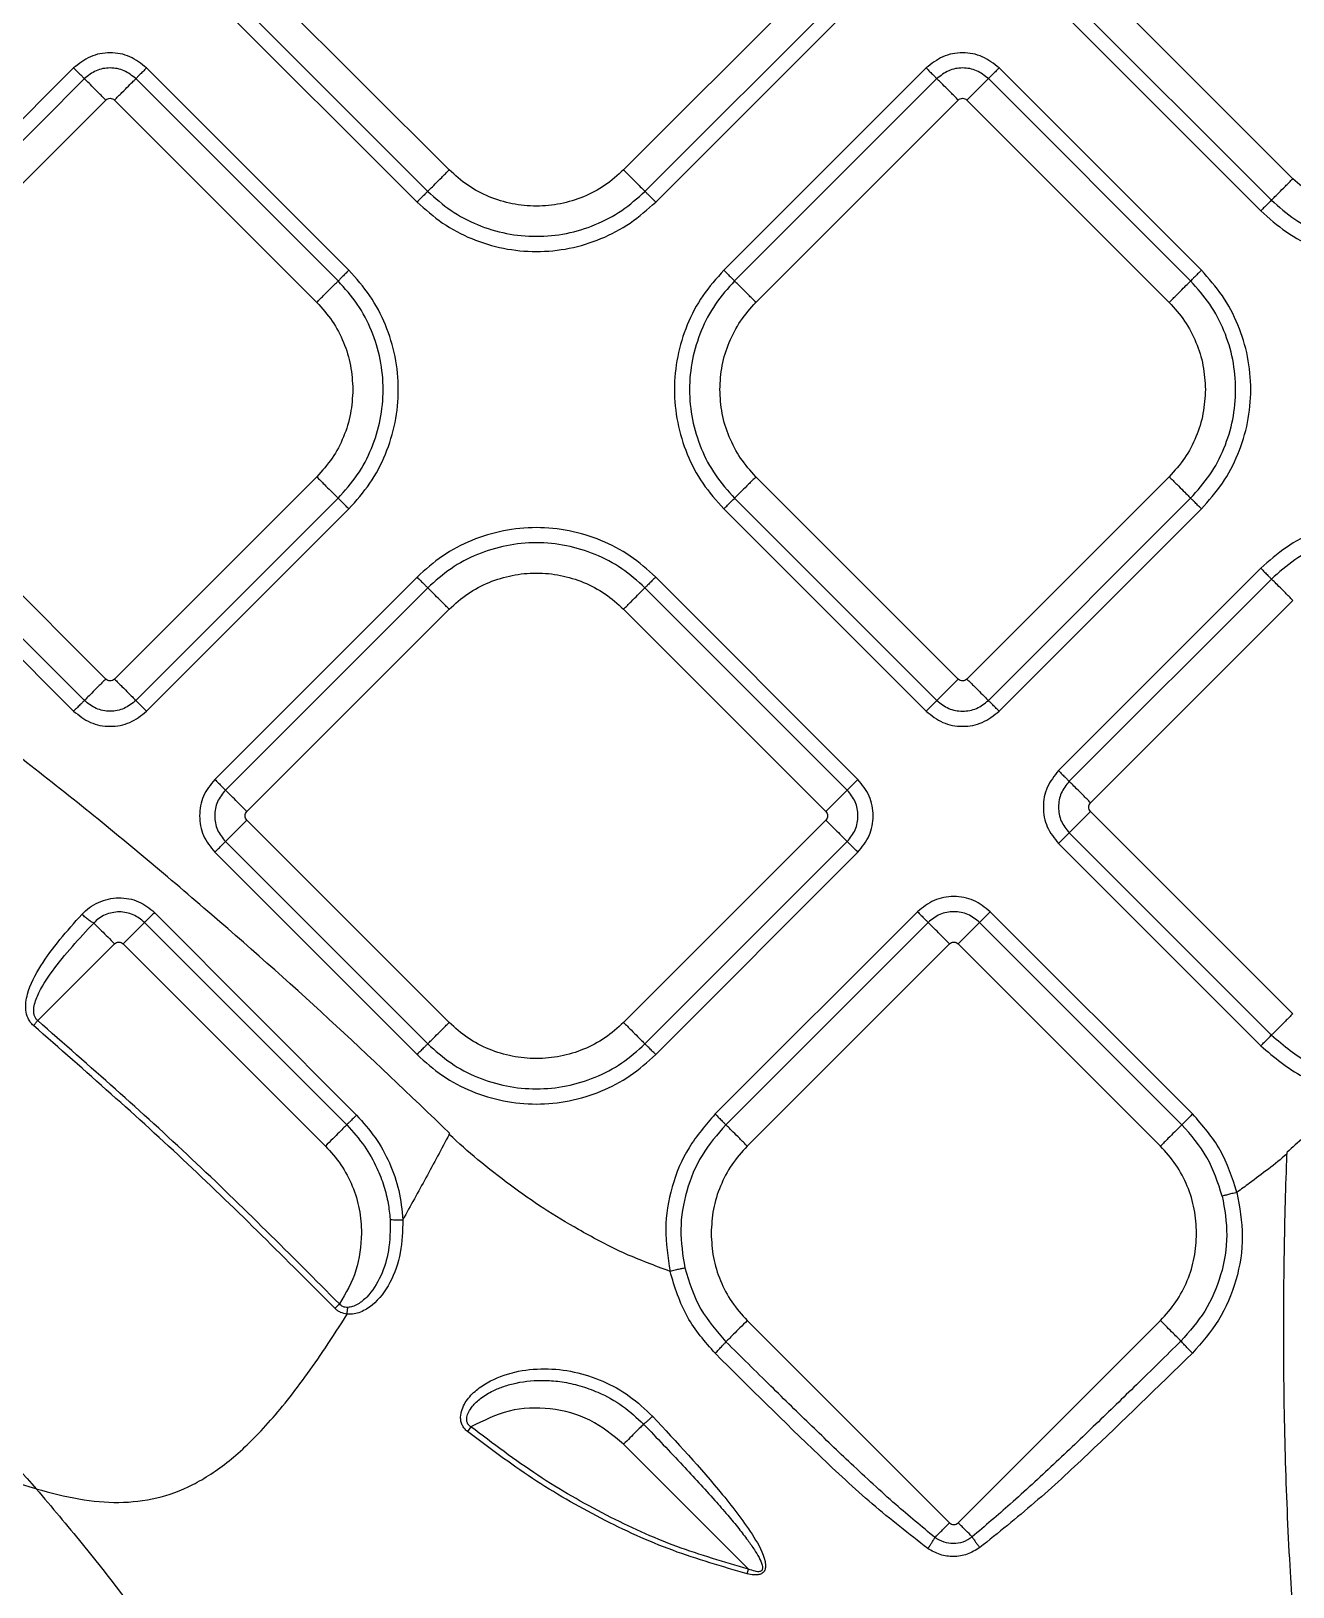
# Model space of a CAD drawing. Extents: x 400 to 501, y 484 to 634.
# Drawn here: x 459.8 to 463.91, y 539.33 to 544.39 of the extents above; entities that cross this region are included whole.
import ezdxf

# ---------------------------------------------------------------- set-up
doc = ezdxf.new("R2010")
doc.units = 0
doc.header["$MEASUREMENT"] = 0
doc.layers.add('DIM', color=3, linetype='Continuous')
doc.layers.add('GEOMETRY', color=3, linetype='Continuous', lineweight=25)

# ---------------------------------------------------------------- blocks, each defined once
blk = doc.blocks.new('2026 GRANDEE')
at = {"layer": 'GEOMETRY', "ltscale": 16}
for p, q in [((10.733, -52.898), (10.0742, -52.2391)), ((11.96, -52.2391), (11.3012, -52.898)), ((13.481, -52.9265), (12.8222, -52.2676)), ((10.0045, -52.3089), (10.6633, -52.9677)), ((11.3709, -52.9677), (12.0297, -52.3089)), ((12.7525, -52.3374), (13.4113, -52.9962)), ((9.9696, -52.3437), (10.6285, -53.0026)), ((11.4058, -53.0026), (12.0646, -52.3437)), ((12.7176, -52.3722), (13.3764, -53.0311)), ((9.5101, -52.5658), (8.8513, -53.2246)), ((10.4064, -53.2246), (9.7476, -52.5658)), ((12.2866, -52.5658), (11.6278, -53.2246)), ((13.1829, -53.2246), (12.5241, -52.5658)), ((9.545, -52.6006), (8.8861, -53.2595)), ((10.3715, -53.2595), (9.7127, -52.6006)), ((12.3215, -52.6006), (11.6627, -53.2594)), ((13.148, -53.2594), (12.4892, -52.6006)), ((8.9559, -53.3292), (9.6147, -52.6704)), ((9.643, -52.6704), (10.3018, -53.3292)), ((11.7324, -53.3292), (12.3912, -52.6703)), ((12.4195, -52.6703), (13.0783, -53.3292)), ((9.6147, -54.5562), (8.9559, -53.8973)), ((10.3018, -53.8973), (9.643, -54.5562)), ((12.3912, -54.5561), (11.7324, -53.8973)), ((13.0783, -53.8973), (12.4195, -54.5561)), ((8.8513, -54.0019), (9.5101, -54.6607)), ((8.8861, -53.9671), (9.545, -54.6259)), ((9.7127, -54.6259), (10.3715, -53.9671)), ((9.7476, -54.6608), (10.4064, -54.0019)), ((11.6278, -54.0019), (12.2866, -54.6607)), ((11.6627, -53.967), (12.3215, -54.6259)), ((12.4892, -54.6259), (13.148, -53.967)), ((12.5241, -54.6607), (13.1829, -54.0019)), ((13.3765, -54.1954), (12.7176, -54.8543)), ((10.6284, -54.2239), (9.9696, -54.8828)), ((10.6633, -54.2588), (10.0045, -54.9176)), ((12.0297, -54.9176), (11.3709, -54.2588)), ((12.0646, -54.8828), (11.4057, -54.2239)), ((13.4113, -54.2303), (12.7525, -54.8891)), ((12.8222, -54.9589), (13.481, -54.3)), ((10.0742, -54.9874), (10.733, -54.3285)), ((11.3011, -54.3285), (11.96, -54.9874)), ((10.733, -55.6745), (10.0742, -55.0156)), ((11.96, -55.0156), (11.3011, -55.6745)), ((13.481, -55.646), (12.8222, -54.9871)), ((12.7525, -55.0569), (13.4113, -55.7157)), ((9.9696, -55.1202), (10.6284, -55.7791)), ((10.0045, -55.0854), (10.6633, -55.7442)), ((11.3709, -55.7442), (12.0297, -55.0854)), ((11.4057, -55.7791), (12.0646, -55.1202)), ((12.7176, -55.0917), (13.3765, -55.7506)), ((9.7738, -55.3163), (10.4312, -55.9765)), ((12.2581, -55.3138), (11.5993, -55.9726)), ((13.1544, -55.9726), (12.4956, -55.3138)), ((9.7409, -55.3489), (10.3995, -56.008)), ((12.293, -55.3486), (11.6341, -56.0075)), ((13.1195, -56.0075), (12.4607, -55.3486)), ((9.393, -55.6685), (9.6432, -55.4183)), ((9.6715, -55.4183), (10.3303, -56.0772)), ((11.7039, -56.0772), (12.3627, -55.4184)), ((12.391, -55.4184), (13.0498, -56.0772)), ((11.7039, -56.6453), (12.3627, -57.3042)), ((12.391, -57.3042), (13.0498, -56.6453)), ((10.8042, -56.9914), (10.7923, -57.0063)), ((11.7078, -57.4547), (11.3012, -57.048)), ((11.7039, -57.47), (11.7078, -57.4547))]:
    blk.add_line(p, q, dxfattribs=at)
at = {"layer": 'GEOMETRY', "ltscale": 16, "flags": 128}
blk.add_lwpolyline([(11.4524, -56.4851), (11.4427, -56.4816), (11.4331, -56.478)], dxfattribs=at)
at = {"layer": 'GEOMETRY', "ltscale": 16}
for points, knots in [([(9.7476, -52.5658), (9.7302, -52.552), (9.6955, -52.5245), (9.6288, -52.5126), (9.5622, -52.5245), (9.5275, -52.552), (9.5101, -52.5658)], [0, 0, 0, 0, 0.250039, 0.499994, 0.749965, 1, 1, 1, 1]), ([(12.5241, -52.5658), (12.5067, -52.552), (12.472, -52.5245), (12.4054, -52.5126), (12.3387, -52.5245), (12.304, -52.552), (12.2866, -52.5658)], [0, 0, 0, 0, 0.250039, 0.499994, 0.749965, 1, 1, 1, 1]), ([(9.7127, -52.6006), (9.7004, -52.5909), (9.6759, -52.5715), (9.6288, -52.5631), (9.5817, -52.5715), (9.5572, -52.5909), (9.545, -52.6006)], [0, 0, 0, 0, 0.249985, 0.499995, 0.750018, 1, 1, 1, 1]), ([(12.4892, -52.6006), (12.477, -52.5909), (12.4524, -52.5715), (12.4053, -52.5631), (12.3583, -52.5715), (12.3337, -52.5909), (12.3215, -52.6006)], [0, 0, 0, 0, 0.249985, 0.499995, 0.750018, 1, 1, 1, 1]), ([(9.6147, -52.6704), (9.6168, -52.6687), (9.6209, -52.6655), (9.6288, -52.664), (9.6368, -52.6655), (9.6409, -52.6687), (9.643, -52.6704)], [0, 0, 0, 0, 0.250227, 0.500001, 0.749773, 1, 1, 1, 1]), ([(12.3912, -52.6703), (12.3933, -52.6687), (12.3974, -52.6654), (12.4053, -52.664), (12.4133, -52.6654), (12.4174, -52.6687), (12.4195, -52.6703)], [0, 0, 0, 0, 0.2502271, 0.500001, 0.7497726, 1, 1, 1, 1]), ([(8.2014, -64.0143), (8.4355, -63.9354), (8.8992, -63.7793), (9.5852, -63.522), (10.2547, -63.2508), (10.9089, -62.9632), (11.5492, -62.659), (12.2808, -62.2838), (13.098, -61.824), (13.9921, -61.2637), (14.8601, -60.6599), (15.7005, -60.0131), (16.511, -59.3247), (17.2886, -58.5967), (18.0304, -57.8318), (18.7336, -57.0331), (19.396, -56.2035), (20.015, -55.345), (20.5936, -54.4617), (20.9427, -53.8518), (21.1172, -53.5471)], [0, 0, 0, 0, 0.044075, 0.087271, 0.129759, 0.171708, 0.213283, 0.254623, 0.316435, 0.378246, 0.44021, 0.502378, 0.56473, 0.627196, 0.68968, 0.752083, 0.814322, 0.876359, 0.938213, 1, 1, 1, 1]), ([(5.436, -54.0609), (5.573, -54.1277), (5.9016, -54.2877), (6.3989, -54.5814), (6.9321, -54.9309), (7.4463, -55.3127), (7.9473, -55.7276), (8.4371, -56.1781), (8.9218, -56.6658), (9.2309, -57.0156), (9.3882, -57.1935)], [0, 0, 0, 0, 0.089416, 0.214327, 0.339779, 0.465935, 0.593743, 0.725808, 0.860534, 1, 1, 1, 1]), ([(12.5377, -64.4813), (12.8176, -64.3588), (13.3785, -64.1132), (14.1989, -63.6917), (15.004, -63.2327), (15.7906, -62.7338), (16.5573, -62.1978), (17.302, -61.626), (18.0226, -61.0204), (18.7171, -60.3827), (19.3833, -59.715), (20.0194, -59.0191), (20.6234, -58.2973), (21.1934, -57.5515), (21.7278, -56.7838), (22.2239, -55.9959), (22.6839, -55.1912), (22.9568, -54.6393), (23.0929, -54.364)], [0, 0, 0, 0, 0.061479, 0.123241, 0.185308, 0.247668, 0.310292, 0.37313, 0.436127, 0.499219, 0.562342, 0.625431, 0.68842, 0.751246, 0.813858, 0.876203, 0.938254, 1, 1, 1, 1]), ([(9.643, -54.5562), (9.6409, -54.5578), (9.6368, -54.5611), (9.6288, -54.5625), (9.6209, -54.5611), (9.6168, -54.5578), (9.6147, -54.5562)], [0, 0, 0, 0, 0.2502271, 0.500001, 0.7497726, 1, 1, 1, 1]), ([(12.4195, -54.5561), (12.4174, -54.5578), (12.4133, -54.561), (12.4053, -54.5625), (12.3974, -54.561), (12.3933, -54.5578), (12.3912, -54.5561)], [0, 0, 0, 0, 0.250227, 0.500001, 0.749773, 1, 1, 1, 1]), ([(10.735, -56.0356), (10.6046, -55.9106), (10.3432, -55.6601), (9.9337, -55.2978), (9.509, -54.9427), (9.2136, -54.7164), (9.0648, -54.6025)], [0, 0, 0, 0, 0.2460885, 0.4931628, 0.7447593, 1, 1, 1, 1]), ([(9.5101, -54.6607), (9.5275, -54.6745), (9.5622, -54.702), (9.6288, -54.7139), (9.6955, -54.702), (9.7302, -54.6745), (9.7476, -54.6608)], [0, 0, 0, 0, 0.250033, 0.500005, 0.749962, 1, 1, 1, 1]), ([(9.7127, -54.6259), (9.7004, -54.6356), (9.6759, -54.655), (9.6288, -54.6635), (9.5817, -54.655), (9.5572, -54.6356), (9.545, -54.6259)], [0, 0, 0, 0, 0.249989, 0.499995, 0.750011, 1, 1, 1, 1]), ([(12.2866, -54.6607), (12.304, -54.6745), (12.3387, -54.702), (12.4053, -54.7139), (12.472, -54.702), (12.5067, -54.6745), (12.5241, -54.6607)], [0, 0, 0, 0, 0.250039, 0.499994, 0.749965, 1, 1, 1, 1]), ([(12.3215, -54.6259), (12.3337, -54.6356), (12.3583, -54.655), (12.4053, -54.6634), (12.4524, -54.655), (12.477, -54.6356), (12.4892, -54.6259)], [0, 0, 0, 0, 0.2499848, 0.4999945, 0.7500184, 1, 1, 1, 1]), ([(12.7176, -54.8543), (12.7039, -54.8716), (12.6764, -54.9063), (12.6644, -54.973), (12.6764, -55.0397), (12.7039, -55.0744), (12.7176, -55.0917)], [0, 0, 0, 0, 0.250033, 0.500005, 0.749962, 1, 1, 1, 1]), ([(9.9696, -54.8828), (9.9558, -54.9001), (9.9283, -54.9348), (9.9164, -55.0015), (9.9283, -55.0682), (9.9558, -55.1029), (9.9696, -55.1202)], [0, 0, 0, 0, 0.250039, 0.499994, 0.749965, 1, 1, 1, 1]), ([(10.0045, -54.9176), (9.9947, -54.9299), (9.9753, -54.9544), (9.9669, -55.0015), (9.9753, -55.0486), (9.9947, -55.0731), (10.0045, -55.0854)], [0, 0, 0, 0, 0.249985, 0.499995, 0.750018, 1, 1, 1, 1]), ([(12.0297, -55.0854), (12.0394, -55.0731), (12.0588, -55.0486), (12.0673, -55.0015), (12.0588, -54.9544), (12.0394, -54.9299), (12.0297, -54.9176)], [0, 0, 0, 0, 0.249985, 0.499995, 0.750018, 1, 1, 1, 1]), ([(12.0646, -55.1202), (12.0783, -55.1029), (12.1058, -55.0682), (12.1177, -55.0015), (12.1058, -54.9348), (12.0783, -54.9001), (12.0646, -54.8828)], [0, 0, 0, 0, 0.250039, 0.499994, 0.749965, 1, 1, 1, 1]), ([(12.7525, -54.8891), (12.7428, -54.9014), (12.7233, -54.9259), (12.7149, -54.973), (12.7233, -55.0201), (12.7428, -55.0446), (12.7525, -55.0569)], [0, 0, 0, 0, 0.249989, 0.500005, 0.750011, 1, 1, 1, 1]), ([(12.8222, -54.9871), (12.8206, -54.9851), (12.8173, -54.9809), (12.8159, -54.973), (12.8173, -54.9651), (12.8206, -54.9609), (12.8222, -54.9589)], [0, 0, 0, 0, 0.250211, 0.500136, 0.750062, 1, 1, 1, 1]), ([(10.0742, -55.0156), (10.0725, -55.0136), (10.0693, -55.0094), (10.0678, -55.0015), (10.0693, -54.9936), (10.0725, -54.9894), (10.0742, -54.9874)], [0, 0, 0, 0, 0.250227, 0.500001, 0.749773, 1, 1, 1, 1]), ([(11.96, -54.9874), (11.9616, -54.9894), (11.9649, -54.9936), (11.9663, -55.0015), (11.9649, -55.0094), (11.9616, -55.0136), (11.96, -55.0156)], [0, 0, 0, 0, 0.250227, 0.500001, 0.749773, 1, 1, 1, 1]), ([(9.537, -55.3224), (9.5449, -55.3147), (9.5609, -55.2991), (9.5906, -55.2823), (9.6229, -55.2714), (9.6568, -55.2674), (9.6901, -55.2706), (9.732, -55.2827), (9.7572, -55.3029), (9.7738, -55.3163)], [0, 0, 0, 0, 0.126342, 0.254767, 0.383899, 0.512325, 0.638413, 0.761571, 1, 1, 1, 1]), ([(12.4956, -55.3138), (12.4782, -55.3), (12.4435, -55.2725), (12.3768, -55.2606), (12.3102, -55.2725), (12.2755, -55.3), (12.2581, -55.3138)], [0, 0, 0, 0, 0.250039, 0.499994, 0.749965, 1, 1, 1, 1]), ([(9.3793, -55.6845), (9.3757, -55.681), (9.3685, -55.6739), (9.3588, -55.6569), (9.3514, -55.6256), (9.3606, -55.565), (9.4012, -55.4884), (9.4645, -55.4036), (9.5127, -55.3496), (9.537, -55.3224)], [0, 0, 0, 0, 0.034431, 0.068075, 0.1329, 0.257119, 0.501629, 0.74887, 1, 1, 1, 1]), ([(9.5755, -55.3507), (9.5736, -55.3498), (9.5696, -55.3482), (9.56, -55.3417), (9.5489, -55.333), (9.541, -55.3259), (9.537, -55.3224)], [0, 0, 0, 0, 0.249999, 0.500002, 0.750003, 1, 1, 1, 1]), ([(9.7409, -55.3489), (9.7292, -55.3394), (9.7114, -55.3251), (9.682, -55.3163), (9.6588, -55.3137), (9.6352, -55.3162), (9.6126, -55.3234), (9.5921, -55.3347), (9.581, -55.3454), (9.5755, -55.3507)], [0, 0, 0, 0, 0.24149, 0.36633, 0.492676, 0.620304, 0.749041, 0.876142, 1, 1, 1, 1]), ([(9.7738, -55.3163), (9.77, -55.3202), (9.7622, -55.3279), (9.7521, -55.3379), (9.7443, -55.3456), (9.7421, -55.3478), (9.7409, -55.3489)], [0, 0, 0, 0, 0.249997, 0.5, 0.750003, 1, 1, 1, 1]), ([(12.4607, -55.3486), (12.4484, -55.3389), (12.4239, -55.3195), (12.3768, -55.3111), (12.3297, -55.3195), (12.3052, -55.3389), (12.293, -55.3486)], [0, 0, 0, 0, 0.2499848, 0.4999945, 0.7500184, 1, 1, 1, 1]), ([(9.393, -55.6685), (9.3908, -55.6664), (9.3862, -55.662), (9.382, -55.653), (9.3799, -55.6425), (9.3801, -55.6202), (9.3965, -55.5718), (9.4596, -55.4759), (9.5285, -55.4014), (9.5755, -55.3507)], [0, 0, 0, 0, 0.023363, 0.047732, 0.07487, 0.106072, 0.22206, 0.470187, 1, 1, 1, 1]), ([(9.6432, -55.4183), (9.6453, -55.4167), (9.6494, -55.4134), (9.6573, -55.412), (9.6653, -55.4134), (9.6694, -55.4167), (9.6715, -55.4183)], [0, 0, 0, 0, 0.250227, 0.500001, 0.749773, 1, 1, 1, 1]), ([(12.3627, -55.4184), (12.3648, -55.4167), (12.3689, -55.4135), (12.3768, -55.412), (12.3848, -55.4135), (12.3889, -55.4167), (12.391, -55.4184)], [0, 0, 0, 0, 0.2502271, 0.500001, 0.7497726, 1, 1, 1, 1]), ([(10.361, -56.6055), (10.2027, -56.4467), (9.8857, -56.1288), (9.5482, -55.8328), (9.3793, -55.6845)], [0, 0, 0, 0, 0.499373, 1, 1, 1, 1]), ([(10.3757, -56.5912), (10.2172, -56.4321), (9.9, -56.1136), (9.5622, -55.817), (9.393, -55.6685)], [0, 0, 0, 0, 0.499366, 1, 1, 1, 1]), ([(13.6755, -55.9042), (13.6401, -55.9366), (13.5692, -56.0014), (13.4976, -56.0654), (13.4619, -56.0974)], [0, 0, 0, 0, 0.500038, 1, 1, 1, 1]), ([(10.4312, -55.9765), (10.4275, -55.9802), (10.42, -55.9876), (10.4104, -55.9972), (10.4029, -56.0047), (10.4006, -56.0069), (10.3995, -56.008)], [0, 0, 0, 0, 0.249998, 0.5, 0.750002, 1, 1, 1, 1]), ([(10.4312, -55.9765), (10.4524, -56.0001), (10.4949, -56.0473), (10.5407, -56.1312), (10.5729, -56.2217), (10.5791, -56.285), (10.5822, -56.3168)], [0, 0, 0, 0, 0.249403, 0.498264, 0.748091, 1, 1, 1, 1]), ([(13.299, -56.2279), (13.2836, -56.1804), (13.2527, -56.0855), (13.1872, -56.0102), (13.1544, -55.9726)], [0, 0, 0, 0, 0.5000085, 1, 1, 1, 1]), ([(9.3882, -57.1935), (9.2809, -57.1619), (9.0664, -57.0987), (8.7006, -56.9924), (8.3036, -56.8787), (7.874, -56.759), (7.4147, -56.6366), (6.8958, -56.507), (6.314, -56.3751), (5.6672, -56.2482), (4.993, -56.1401), (4.2965, -56.0528), (3.8157, -56.0178), (3.5753, -56.0003)], [0, 0, 0, 0, 0.083016, 0.16606, 0.249136, 0.332292, 0.415553, 0.498913, 0.599008, 0.699146, 0.799366, 0.899662, 1, 1, 1, 1]), ([(10.3995, -56.008), (10.4197, -56.0305), (10.4583, -56.0735), (10.4967, -56.1426), (10.5211, -56.2057), (10.5353, -56.2617), (10.5389, -56.2981), (10.5407, -56.3155)], [0, 0, 0, 0, 0.261603, 0.499857, 0.681431, 0.848145, 1, 1, 1, 1]), ([(10.7331, -56.0392), (10.708, -56.0864), (10.6582, -56.1797), (10.6074, -56.2714), (10.5822, -56.3168)], [0, 0, 0, 0, 0.505187, 1, 1, 1, 1]), ([(10.7331, -56.0392), (10.7334, -56.0386), (10.7341, -56.0374), (10.7347, -56.0362), (10.735, -56.0356)], [0, 0, 0, 0, 0.499818, 1, 1, 1, 1]), ([(10.9325, -56.2046), (10.8968, -56.1774), (10.8281, -56.1249), (10.7639, -56.067), (10.7331, -56.0392)], [0, 0, 0, 0, 0.5199324, 1, 1, 1, 1]), ([(13.4616, -56.1032), (13.4416, -56.1196), (13.4016, -56.1523), (13.36, -56.1829), (13.3393, -56.1981)], [0, 0, 0, 0, 0.501419, 1, 1, 1, 1]), ([(13.6405, -58.4628), (13.634, -58.4526), (13.6213, -58.433), (13.6035, -58.3902), (13.5839, -58.331), (13.5636, -58.2495), (13.5447, -58.1519), (13.5291, -58.0534), (13.5158, -57.9543), (13.5034, -57.845), (13.4919, -57.7252), (13.4812, -57.5911), (13.4711, -57.4369), (13.4627, -57.266), (13.4563, -57.0839), (13.4525, -56.9052), (13.451, -56.7357), (13.4513, -56.5773), (13.4531, -56.4207), (13.4564, -56.2625), (13.4599, -56.1553), (13.4616, -56.1032)], [0, 0, 0, 0, 0.043291, 0.083629, 0.12634, 0.188435, 0.246425, 0.29137, 0.337445, 0.38491, 0.434037, 0.48512, 0.542433, 0.607714, 0.670434, 0.734201, 0.791821, 0.842509, 0.893442, 0.948279, 1, 1, 1, 1]), ([(13.4619, -56.0974), (13.4618, -56.0983), (13.4618, -56.1003), (13.4617, -56.1023), (13.4616, -56.1032)], [0, 0, 0, 0, 0.499987, 1, 1, 1, 1]), ([(11.1542, -56.3488), (11.116, -56.3266), (11.0397, -56.2822), (10.9682, -56.2305), (10.9325, -56.2046)], [0, 0, 0, 0, 0.500012, 1, 1, 1, 1]), ([(13.2511, -56.2397), (13.2583, -56.2823), (13.273, -56.3681), (13.2508, -56.4975), (13.2002, -56.6169), (13.1441, -56.6807), (13.1165, -56.712)], [0, 0, 0, 0, 0.251341, 0.505712, 0.756951, 1, 1, 1, 1]), ([(13.299, -56.2279), (13.3074, -56.2753), (13.3244, -56.3706), (13.3011, -56.5144), (13.2459, -56.6465), (13.184, -56.7168), (13.1537, -56.7513)], [0, 0, 0, 0, 0.253108, 0.508114, 0.758594, 1, 1, 1, 1]), ([(13.299, -56.2279), (13.2933, -56.2293), (13.2819, -56.2321), (13.2671, -56.2358), (13.2557, -56.2386), (13.2526, -56.2393), (13.2511, -56.2397)], [0, 0, 0, 0, 0.25, 0.5, 0.75, 1, 1, 1, 1]), ([(13.3393, -56.1981), (13.3326, -56.2032), (13.3193, -56.2132), (13.3057, -56.223), (13.299, -56.2279)], [0, 0, 0, 0, 0.500025, 1, 1, 1, 1]), ([(10.5822, -56.3168), (10.5814, -56.3531), (10.5796, -56.4242), (10.5453, -56.5218), (10.4969, -56.5878), (10.4517, -56.616), (10.4234, -56.6249), (10.4085, -56.6247), (10.4011, -56.6246)], [0, 0, 0, 0, 0.268548, 0.527483, 0.769989, 0.885586, 0.942666, 1, 1, 1, 1]), ([(10.5407, -56.3155), (10.5407, -56.3499), (10.5407, -56.4133), (10.5137, -56.5006), (10.477, -56.5601), (10.4414, -56.5895), (10.4198, -56.6002), (10.4084, -56.6019), (10.4032, -56.6026)], [0, 0, 0, 0, 0.294852, 0.544535, 0.787072, 0.897923, 0.953968, 1, 1, 1, 1]), ([(10.5407, -56.3155), (10.5425, -56.3159), (10.5463, -56.3166), (10.5563, -56.3172), (10.5684, -56.3173), (10.5776, -56.317), (10.5822, -56.3168)], [0, 0, 0, 0, 0.250001, 0.500003, 0.750004, 1, 1, 1, 1]), ([(11.4331, -56.478), (11.3849, -56.4598), (11.2888, -56.4235), (11.199, -56.3737), (11.1542, -56.3488)], [0, 0, 0, 0, 0.501054, 1, 1, 1, 1]), ([(11.5005, -56.474), (11.4989, -56.4743), (11.4959, -56.475), (11.4844, -56.4777), (11.4695, -56.4811), (11.4581, -56.4838), (11.4524, -56.4851)], [0, 0, 0, 0, 0.25, 0.5, 0.75, 1, 1, 1, 1]), ([(11.5993, -56.7519), (11.5664, -56.7141), (11.4983, -56.6359), (11.468, -56.5365), (11.4524, -56.4851)], [0, 0, 0, 0, 0.482808, 1, 1, 1, 1]), ([(11.5005, -56.474), (11.5149, -56.5203), (11.5428, -56.6099), (11.6048, -56.6804), (11.6347, -56.7145)], [0, 0, 0, 0, 0.51648, 1, 1, 1, 1]), ([(10.4032, -56.6026), (10.4004, -56.6026), (10.395, -56.6025), (10.3873, -56.6003), (10.3807, -56.5966), (10.3773, -56.593), (10.3757, -56.5912)], [0, 0, 0, 0, 0.280452, 0.531638, 0.766719, 1, 1, 1, 1]), ([(9.3882, -57.1935), (9.4351, -57.2059), (9.5281, -57.2306), (9.6569, -57.2415), (9.7789, -57.2283), (9.8971, -57.1855), (10.0142, -57.1096), (10.1154, -57.0133), (10.1987, -56.9155), (10.2636, -56.8305), (10.3313, -56.7339), (10.3774, -56.6616), (10.4011, -56.6246)], [0, 0, 0, 0, 0.133743, 0.26518, 0.394605, 0.517363, 0.638559, 0.755877, 0.815097, 0.875241, 0.936063, 1, 1, 1, 1]), ([(10.4011, -56.6246), (10.3937, -56.6231), (10.3826, -56.621), (10.3693, -56.6132), (10.3638, -56.608), (10.361, -56.6055)], [0, 0, 0, 0, 0.504229, 0.753989, 1, 1, 1, 1]), ([(10.4011, -56.6246), (10.4013, -56.621), (10.4017, -56.6137), (10.4027, -56.6063), (10.4032, -56.6026)], [0, 0, 0, 0, 0.5, 1, 1, 1, 1]), ([(11.5993, -56.7519), (11.6034, -56.7477), (11.6117, -56.7393), (11.6227, -56.7278), (11.6312, -56.7187), (11.6335, -56.7159), (11.6347, -56.7145)], [0, 0, 0, 0, 0.2499956, 0.4999999, 0.7500043, 1, 1, 1, 1]), ([(12.3151, -57.3518), (12.2723, -57.3164), (12.1791, -57.2392), (12.0471, -57.1165), (11.9119, -56.9874), (11.7763, -56.8547), (11.6833, -56.7627), (11.6347, -56.7145)], [0, 0, 0, 0, 0.1790991, 0.3904904, 0.5797751, 0.7802075, 1, 1, 1, 1]), ([(13.1165, -56.712), (13.0682, -56.7596), (12.9762, -56.8502), (12.8381, -56.9844), (12.7015, -57.1144), (12.5682, -57.238), (12.4782, -57.3145), (12.4366, -57.3498)], [0, 0, 0, 0, 0.2178822, 0.4149417, 0.6192182, 0.82425, 1, 1, 1, 1]), ([(13.1537, -56.7513), (13.1496, -56.7472), (13.1416, -56.739), (13.1305, -56.7273), (13.1213, -56.7176), (13.1181, -56.7139), (13.1165, -56.712)], [0, 0, 0, 0, 0.2499964, 0.5, 0.7500036, 1, 1, 1, 1]), ([(12.292, -57.3876), (12.231, -57.3402), (12.1087, -57.245), (11.8797, -57.0303), (11.7116, -56.8634), (11.5993, -56.7519)], [0, 0, 0, 0, 0.247591, 0.497173, 1, 1, 1, 1]), ([(13.1537, -56.7513), (13.0406, -56.8618), (12.8717, -57.0269), (12.642, -57.2397), (12.5213, -57.3367), (12.4613, -57.3849)], [0, 0, 0, 0, 0.503915, 0.753238, 1, 1, 1, 1]), ([(10.7923, -57.0063), (10.789, -57.0034), (10.7823, -56.9974), (10.7752, -56.9858), (10.771, -56.973), (10.7696, -56.9556), (10.7739, -56.9347), (10.7885, -56.9053), (10.8158, -56.8748), (10.8688, -56.8378), (10.9458, -56.8094), (11.0434, -56.7991), (11.1409, -56.8097), (11.2346, -56.8401), (11.3228, -56.8881), (11.3714, -56.9341), (11.396, -56.9573)], [0, 0, 0, 0, 0.016443, 0.033418, 0.050601, 0.067688, 0.101063, 0.133722, 0.197611, 0.260566, 0.384299, 0.506454, 0.627911, 0.749845, 0.873499, 1, 1, 1, 1]), ([(10.8042, -56.9914), (10.8017, -56.9897), (10.7966, -56.9863), (10.7918, -56.9785), (10.7898, -56.9694), (10.7907, -56.9572), (10.7966, -56.9414), (10.8076, -56.9253), (10.8215, -56.9106), (10.8431, -56.8924), (10.8732, -56.8745), (10.9121, -56.8586), (10.9682, -56.8433), (11.0326, -56.8379), (11.1022, -56.8441), (11.16, -56.8568), (11.2272, -56.8812), (11.2997, -56.9209), (11.3444, -56.9623), (11.3664, -56.9828)], [0, 0, 0, 0, 0.013038, 0.025708, 0.038385, 0.052955, 0.079329, 0.112434, 0.139085, 0.16858, 0.236593, 0.291089, 0.351014, 0.487158, 0.565912, 0.650117, 0.73975, 0.871501, 1, 1, 1, 1]), ([(11.7078, -57.4547), (11.6293, -57.432), (11.4705, -57.3861), (11.2414, -57.2815), (11.0162, -57.152), (10.8758, -57.0457), (10.8042, -56.9914)], [0, 0, 0, 0, 0.239504, 0.484047, 0.736636, 1, 1, 1, 1]), ([(11.396, -56.9573), (11.3929, -56.9602), (11.3868, -56.9659), (11.3784, -56.9732), (11.3712, -56.9793), (11.368, -56.9816), (11.3664, -56.9828)], [0, 0, 0, 0, 0.249999, 0.5, 0.750001, 1, 1, 1, 1]), ([(11.3664, -56.9828), (11.4092, -57.0274), (11.4876, -57.1091), (11.5787, -57.2082), (11.6389, -57.2773), (11.6748, -57.3205), (11.7038, -57.3579), (11.726, -57.3894), (11.7422, -57.4161), (11.7515, -57.436), (11.7537, -57.4493), (11.753, -57.4552), (11.7512, -57.459), (11.748, -57.4616), (11.7433, -57.4632), (11.7369, -57.4634), (11.7245, -57.4614), (11.7148, -57.4575), (11.7078, -57.4547)], [0, 0, 0, 0, 0.277367, 0.508539, 0.605199, 0.689612, 0.761853, 0.818791, 0.863848, 0.903865, 0.918072, 0.925184, 0.931331, 0.93725, 0.943753, 0.953652, 0.966116, 1, 1, 1, 1]), ([(11.396, -56.9573), (11.474, -57.0412), (11.5913, -57.1675), (11.7124, -57.3252), (11.7581, -57.405), (11.7637, -57.441), (11.7634, -57.4509), (11.7609, -57.4587), (11.7577, -57.464), (11.7531, -57.4683), (11.746, -57.472), (11.7365, -57.4739), (11.7216, -57.4739), (11.711, -57.4716), (11.7039, -57.47)], [0, 0, 0, 0, 0.49062, 0.738069, 0.865363, 0.882338, 0.900016, 0.909244, 0.918586, 0.927784, 0.936617, 0.953358, 0.969277, 1, 1, 1, 1]), ([(11.7039, -57.47), (11.6223, -57.4466), (11.4585, -57.3995), (11.2249, -57.2924), (11.0004, -57.1631), (10.862, -57.0588), (10.7923, -57.0063)], [0, 0, 0, 0, 0.247039, 0.495627, 0.746259, 1, 1, 1, 1]), ([(9.3882, -57.1935), (9.4385, -57.2529), (9.5382, -57.3707), (9.6805, -57.5526), (9.8157, -57.7312), (9.9517, -57.9101), (10.0717, -58.0599), (10.1801, -58.1837), (10.2708, -58.2791), (10.3651, -58.3691), (10.4746, -58.4635), (10.602, -58.5608), (10.7491, -58.6608), (10.8503, -58.7243), (10.9008, -58.756)], [0, 0, 0, 0, 0.1048564, 0.2076388, 0.31174, 0.4086786, 0.5146276, 0.576654, 0.6380506, 0.6989628, 0.7595759, 0.8402816, 0.9202335, 1, 1, 1, 1]), ([(12.3627, -57.3042), (12.3648, -57.3058), (12.3689, -57.3091), (12.3768, -57.3105), (12.3848, -57.3091), (12.3889, -57.3058), (12.391, -57.3042)], [0, 0, 0, 0, 0.2502274, 0.499999, 0.7497729, 1, 1, 1, 1]), ([(12.292, -57.3877), (12.2942, -57.3846), (12.2987, -57.3785), (12.305, -57.369), (12.3107, -57.3598), (12.3136, -57.3545), (12.3151, -57.3518)], [0, 0, 0, 0, 0.2500004, 0.500001, 0.7500011, 1, 1, 1, 1]), ([(12.3151, -57.3518), (12.3244, -57.3572), (12.3428, -57.368), (12.3752, -57.3723), (12.4082, -57.3674), (12.427, -57.3557), (12.4366, -57.3498)], [0, 0, 0, 0, 0.247568, 0.492419, 0.740843, 1, 1, 1, 1]), ([(12.4366, -57.3498), (12.4383, -57.3524), (12.4415, -57.3577), (12.4477, -57.3667), (12.4544, -57.376), (12.459, -57.3819), (12.4613, -57.3849)], [0, 0, 0, 0, 0.2499997, 0.5, 0.7500003, 1, 1, 1, 1]), ([(12.4613, -57.3849), (12.4479, -57.3931), (12.4217, -57.4092), (12.3759, -57.4158), (12.3307, -57.4101), (12.305, -57.3952), (12.292, -57.3877)], [0, 0, 0, 0, 0.259286, 0.506798, 0.750944, 1, 1, 1, 1])]:
    blk.add_open_spline(points, degree=3, knots=knots, dxfattribs=at)
for points in [[(9.5101, -52.5658), (9.5143, -52.5699), (9.5225, -52.5782), (9.5334, -52.589), (9.5417, -52.5973), (9.5439, -52.5995), (9.545, -52.6006)], [(9.7476, -52.5658), (9.7434, -52.5699), (9.7351, -52.5782), (9.7243, -52.589), (9.716, -52.5973), (9.7138, -52.5995), (9.7127, -52.6006)], [(12.2866, -52.5658), (12.2908, -52.5699), (12.299, -52.5782), (12.3099, -52.589), (12.3182, -52.5973), (12.3204, -52.5995), (12.3215, -52.6006)], [(12.5241, -52.5658), (12.5199, -52.5699), (12.5117, -52.5782), (12.5008, -52.589), (12.4925, -52.5973), (12.4903, -52.5995), (12.4892, -52.6006)], [(9.6147, -52.6704), (9.6064, -52.6621), (9.5899, -52.6455), (9.5682, -52.6239), (9.5516, -52.6073), (9.5472, -52.6029), (9.545, -52.6006)], [(9.643, -52.6704), (9.6513, -52.6621), (9.6678, -52.6455), (9.6895, -52.6239), (9.7061, -52.6073), (9.7105, -52.6029), (9.7127, -52.6006)], [(12.3912, -52.6703), (12.3829, -52.6621), (12.3664, -52.6455), (12.3447, -52.6238), (12.3281, -52.6073), (12.3237, -52.6028), (12.3215, -52.6006)], [(12.4195, -52.6703), (12.4278, -52.6621), (12.4443, -52.6455), (12.466, -52.6238), (12.4826, -52.6073), (12.487, -52.6028), (12.4892, -52.6006)], [(10.6633, -52.9677), (10.6655, -52.9655), (10.67, -52.9611), (10.6866, -52.9445), (10.7082, -52.9228), (10.7248, -52.9062), (10.733, -52.898)], [(11.3012, -52.898), (11.2815, -52.9155), (11.2422, -52.9506), (11.1717, -52.9873), (11.096, -53.0105), (11.0171, -53.0182), (10.9382, -53.0105), (10.8625, -52.9873), (10.792, -52.9506), (10.7527, -52.9155), (10.733, -52.898)], [(11.3012, -52.898), (11.3095, -52.9062), (11.326, -52.9228), (11.3477, -52.9445), (11.3643, -52.9611), (11.3687, -52.9655), (11.3709, -52.9677)], [(13.4113, -52.9962), (13.4135, -52.994), (13.4179, -52.9896), (13.4345, -52.973), (13.4562, -52.9513), (13.4727, -52.9348), (13.481, -52.9265)], [(14.0491, -52.9265), (14.0295, -52.944), (13.9902, -52.9791), (13.9197, -53.0158), (13.844, -53.039), (13.7651, -53.0467), (13.6862, -53.039), (13.6105, -53.0158), (13.54, -52.9791), (13.5007, -52.944), (13.481, -52.9265)], [(10.6633, -52.9677), (10.6622, -52.9688), (10.66, -52.971), (10.6517, -52.9793), (10.6409, -52.9901), (10.6326, -52.9984), (10.6285, -53.0026)], [(10.6633, -52.9677), (10.6878, -52.9895), (10.7367, -53.0332), (10.8246, -53.079), (10.9188, -53.1078), (11.0171, -53.1174), (11.1154, -53.1078), (11.2096, -53.079), (11.2975, -53.0332), (11.3464, -52.9895), (11.3709, -52.9677)], [(11.4058, -53.0026), (11.4016, -52.9984), (11.3933, -52.9901), (11.3825, -52.9793), (11.3742, -52.971), (11.372, -52.9688), (11.3709, -52.9677)], [(13.4113, -52.9962), (13.4102, -52.9973), (13.408, -52.9995), (13.3997, -53.0078), (13.3888, -53.0186), (13.3806, -53.0269), (13.3764, -53.0311)], [(13.4113, -52.9962), (13.4358, -53.018), (13.4847, -53.0617), (13.5725, -53.1075), (13.6668, -53.1363), (13.7651, -53.1459), (13.8634, -53.1363), (13.9576, -53.1075), (14.0454, -53.0617), (14.0944, -53.018), (14.1189, -52.9962)], [(10.6285, -53.0026), (10.6553, -53.0265), (10.7091, -53.0745), (10.8056, -53.1248), (10.9091, -53.1565), (11.0171, -53.1671), (11.1251, -53.1565), (11.2286, -53.1248), (11.3251, -53.0745), (11.3789, -53.0265), (11.4058, -53.0026)], [(13.3764, -53.0311), (13.4033, -53.0551), (13.4571, -53.103), (13.5536, -53.1533), (13.6571, -53.185), (13.7651, -53.1956), (13.873, -53.185), (13.9766, -53.1533), (14.0731, -53.103), (14.1268, -53.0551), (14.1537, -53.0311)], [(10.4064, -53.2246), (10.4023, -53.2288), (10.394, -53.237), (10.3832, -53.2479), (10.3749, -53.2562), (10.3726, -53.2584), (10.3715, -53.2595)], [(10.4064, -54.0019), (10.4304, -53.975), (10.4784, -53.9213), (10.5286, -53.8248), (10.5603, -53.7212), (10.5709, -53.6133), (10.5603, -53.5053), (10.5286, -53.4018), (10.4784, -53.3053), (10.4304, -53.2515), (10.4064, -53.2246)], [(11.6278, -53.2246), (11.6038, -53.2515), (11.5558, -53.3052), (11.5056, -53.4017), (11.4738, -53.5053), (11.4633, -53.6132), (11.4738, -53.7212), (11.5056, -53.8247), (11.5558, -53.9212), (11.6038, -53.975), (11.6278, -54.0019)], [(11.6278, -53.2246), (11.6319, -53.2287), (11.6402, -53.237), (11.651, -53.2478), (11.6593, -53.2561), (11.6615, -53.2583), (11.6627, -53.2594)], [(13.1829, -53.2246), (13.1788, -53.2287), (13.1705, -53.237), (13.1597, -53.2478), (13.1514, -53.2561), (13.1492, -53.2583), (13.148, -53.2594)], [(13.1829, -54.0019), (13.2069, -53.975), (13.2549, -53.9212), (13.3051, -53.8247), (13.3369, -53.7212), (13.3474, -53.6132), (13.3369, -53.5053), (13.3051, -53.4017), (13.2549, -53.3052), (13.2069, -53.2515), (13.1829, -53.2246)], [(10.3018, -53.3292), (10.3101, -53.3209), (10.3266, -53.3044), (10.3483, -53.2827), (10.3649, -53.2661), (10.3693, -53.2617), (10.3715, -53.2595)], [(10.3715, -53.9671), (10.3934, -53.9426), (10.4371, -53.8936), (10.4828, -53.8058), (10.5117, -53.7115), (10.5213, -53.6133), (10.5117, -53.515), (10.4828, -53.4207), (10.4371, -53.3329), (10.3934, -53.284), (10.3715, -53.2595)], [(11.6627, -53.2594), (11.6408, -53.2839), (11.5971, -53.3329), (11.5514, -53.4207), (11.5225, -53.515), (11.5129, -53.6132), (11.5225, -53.7115), (11.5514, -53.8058), (11.5971, -53.8936), (11.6408, -53.9426), (11.6627, -53.967)], [(11.7324, -53.3292), (11.7241, -53.3209), (11.7075, -53.3043), (11.6859, -53.2827), (11.6693, -53.2661), (11.6649, -53.2617), (11.6627, -53.2594)], [(13.0783, -53.3292), (13.0866, -53.3209), (13.1032, -53.3043), (13.1248, -53.2827), (13.1414, -53.2661), (13.1458, -53.2617), (13.148, -53.2594)], [(13.148, -53.967), (13.1699, -53.9426), (13.2136, -53.8936), (13.2593, -53.8058), (13.2882, -53.7115), (13.2978, -53.6132), (13.2882, -53.515), (13.2593, -53.4207), (13.2136, -53.3329), (13.1699, -53.2839), (13.148, -53.2594)], [(10.3018, -53.3292), (10.3194, -53.3489), (10.3545, -53.3881), (10.391, -53.4587), (10.415, -53.5344), (10.418, -53.587), (10.4195, -53.6133)], [(11.6147, -53.6132), (11.6162, -53.5869), (11.6192, -53.5343), (11.6432, -53.4586), (11.6797, -53.3881), (11.7148, -53.3488), (11.7324, -53.3292)], [(13.0783, -53.3292), (13.0959, -53.3488), (13.131, -53.3881), (13.1675, -53.4586), (13.1915, -53.5343), (13.1945, -53.5869), (13.196, -53.6132)], [(10.4195, -53.6133), (10.418, -53.6396), (10.415, -53.6922), (10.391, -53.7679), (10.3545, -53.8384), (10.3194, -53.8777), (10.3018, -53.8973)], [(11.7324, -53.8973), (11.7148, -53.8777), (11.6797, -53.8384), (11.6432, -53.7678), (11.6192, -53.6921), (11.6162, -53.6395), (11.6147, -53.6132)], [(13.196, -53.6132), (13.1945, -53.6395), (13.1915, -53.6921), (13.1675, -53.7678), (13.131, -53.8384), (13.0959, -53.8777), (13.0783, -53.8973)], [(10.3018, -53.8973), (10.3101, -53.9056), (10.3266, -53.9222), (10.3483, -53.9438), (10.3649, -53.9604), (10.3693, -53.9648), (10.3715, -53.9671)], [(11.7324, -53.8973), (11.7241, -53.9056), (11.7075, -53.9221), (11.6859, -53.9438), (11.6693, -53.9604), (11.6649, -53.9648), (11.6627, -53.967)], [(13.0783, -53.8973), (13.0866, -53.9056), (13.1032, -53.9221), (13.1248, -53.9438), (13.1414, -53.9604), (13.1458, -53.9648), (13.148, -53.967)], [(10.4064, -54.0019), (10.4023, -53.9978), (10.394, -53.9895), (10.3832, -53.9787), (10.3749, -53.9704), (10.3726, -53.9682), (10.3715, -53.9671)], [(11.6278, -54.0019), (11.6319, -53.9977), (11.6402, -53.9895), (11.651, -53.9786), (11.6593, -53.9703), (11.6615, -53.9681), (11.6627, -53.967)], [(13.1829, -54.0019), (13.1788, -53.9977), (13.1705, -53.9895), (13.1597, -53.9786), (13.1514, -53.9703), (13.1492, -53.9681), (13.148, -53.967)], [(11.4057, -54.2239), (11.3788, -54.2), (11.3251, -54.152), (11.2286, -54.1017), (11.125, -54.07), (11.0171, -54.0594), (10.9091, -54.07), (10.8056, -54.1017), (10.7091, -54.152), (10.6553, -54.2), (10.6284, -54.2239)], [(14.1538, -54.1954), (14.1269, -54.1714), (14.0731, -54.1235), (13.9766, -54.0732), (13.8731, -54.0415), (13.7651, -54.0309), (13.6571, -54.0415), (13.5536, -54.0732), (13.4571, -54.1235), (13.4033, -54.1714), (13.3765, -54.1954)], [(11.3709, -54.2588), (11.3464, -54.237), (11.2974, -54.1933), (11.2096, -54.1475), (11.1154, -54.1187), (11.0171, -54.1091), (10.9188, -54.1187), (10.8245, -54.1475), (10.7367, -54.1933), (10.6878, -54.237), (10.6633, -54.2588)], [(14.1189, -54.2303), (14.0944, -54.2085), (14.0455, -54.1648), (13.9576, -54.119), (13.8634, -54.0902), (13.7651, -54.0806), (13.6668, -54.0902), (13.5726, -54.119), (13.4847, -54.1648), (13.4358, -54.2085), (13.4113, -54.2303)], [(10.733, -54.3285), (10.7527, -54.311), (10.792, -54.2759), (10.8625, -54.2392), (10.9382, -54.216), (11.0171, -54.2083), (11.096, -54.216), (11.1717, -54.2392), (11.2422, -54.2759), (11.2815, -54.311), (11.3011, -54.3285)], [(13.3765, -54.1954), (13.3806, -54.1996), (13.3889, -54.2079), (13.3997, -54.2187), (13.408, -54.227), (13.4102, -54.2292), (13.4113, -54.2303)], [(10.6284, -54.2239), (10.6326, -54.2281), (10.6408, -54.2364), (10.6517, -54.2472), (10.66, -54.2555), (10.6622, -54.2577), (10.6633, -54.2588)], [(10.733, -54.3285), (10.7247, -54.3203), (10.7082, -54.3037), (10.6865, -54.282), (10.6699, -54.2654), (10.6655, -54.261), (10.6633, -54.2588)], [(11.3011, -54.3285), (11.3094, -54.3203), (11.326, -54.3037), (11.3476, -54.282), (11.3642, -54.2654), (11.3687, -54.261), (11.3709, -54.2588)], [(11.4057, -54.2239), (11.4016, -54.2281), (11.3933, -54.2364), (11.3825, -54.2472), (11.3742, -54.2555), (11.372, -54.2577), (11.3709, -54.2588)], [(13.481, -54.3), (13.4728, -54.2917), (13.4562, -54.2752), (13.4346, -54.2535), (13.418, -54.2369), (13.4135, -54.2325), (13.4113, -54.2303)], [(9.6147, -54.5562), (9.6064, -54.5644), (9.5899, -54.581), (9.5682, -54.6027), (9.5516, -54.6193), (9.5472, -54.6237), (9.545, -54.6259)], [(9.643, -54.5562), (9.6513, -54.5644), (9.6678, -54.581), (9.6895, -54.6027), (9.7061, -54.6193), (9.7105, -54.6237), (9.7127, -54.6259)], [(12.3215, -54.6259), (12.3237, -54.6236), (12.3281, -54.6192), (12.3447, -54.6026), (12.3664, -54.581), (12.3829, -54.5644), (12.3912, -54.5561)], [(12.4195, -54.5561), (12.4278, -54.5644), (12.4443, -54.581), (12.466, -54.6026), (12.4826, -54.6192), (12.487, -54.6236), (12.4892, -54.6259)], [(9.545, -54.6259), (9.5439, -54.627), (9.5417, -54.6292), (9.5334, -54.6375), (9.5225, -54.6483), (9.5143, -54.6566), (9.5101, -54.6608)], [(9.7476, -54.6607), (9.7434, -54.6566), (9.7351, -54.6483), (9.7243, -54.6375), (9.716, -54.6292), (9.7138, -54.627), (9.7127, -54.6259)], [(12.3215, -54.6259), (12.3204, -54.627), (12.3182, -54.6292), (12.3099, -54.6375), (12.299, -54.6483), (12.2908, -54.6566), (12.2866, -54.6607)], [(12.5241, -54.6607), (12.5199, -54.6566), (12.5117, -54.6483), (12.5008, -54.6375), (12.4925, -54.6292), (12.4903, -54.627), (12.4892, -54.6259)], [(12.7176, -54.8543), (12.7218, -54.8584), (12.73, -54.8667), (12.7409, -54.8775), (12.7492, -54.8858), (12.7514, -54.888), (12.7525, -54.8891)], [(9.9696, -54.8828), (9.9737, -54.8869), (9.982, -54.8952), (9.9928, -54.906), (10.0011, -54.9143), (10.0033, -54.9165), (10.0045, -54.9176)], [(10.0742, -54.9874), (10.0659, -54.9791), (10.0493, -54.9625), (10.0277, -54.9409), (10.0111, -54.9243), (10.0067, -54.9199), (10.0045, -54.9176)], [(11.96, -54.9874), (11.9683, -54.9791), (11.9848, -54.9625), (12.0065, -54.9409), (12.0231, -54.9243), (12.0275, -54.9199), (12.0297, -54.9176)], [(12.0646, -54.8828), (12.0604, -54.8869), (12.0521, -54.8952), (12.0413, -54.906), (12.033, -54.9143), (12.0308, -54.9165), (12.0297, -54.9176)], [(12.8222, -54.9589), (12.8139, -54.9506), (12.7974, -54.934), (12.7757, -54.9124), (12.7591, -54.8958), (12.7547, -54.8913), (12.7525, -54.8891)], [(10.0742, -55.0156), (10.0659, -55.0239), (10.0493, -55.0405), (10.0277, -55.0621), (10.0111, -55.0787), (10.0067, -55.0832), (10.0045, -55.0854)], [(11.96, -55.0156), (11.9683, -55.0239), (11.9848, -55.0405), (12.0065, -55.0621), (12.0231, -55.0787), (12.0275, -55.0832), (12.0297, -55.0854)], [(12.8222, -54.9871), (12.8139, -54.9954), (12.7974, -55.012), (12.7757, -55.0336), (12.7591, -55.0502), (12.7547, -55.0546), (12.7525, -55.0569)], [(12.7176, -55.0917), (12.7218, -55.0876), (12.73, -55.0793), (12.7409, -55.0685), (12.7492, -55.0602), (12.7514, -55.058), (12.7525, -55.0569)], [(9.9696, -55.1202), (9.9737, -55.1161), (9.982, -55.1078), (9.9928, -55.097), (10.0011, -55.0887), (10.0033, -55.0865), (10.0045, -55.0854)], [(12.0646, -55.1202), (12.0604, -55.1161), (12.0521, -55.1078), (12.0413, -55.097), (12.033, -55.0887), (12.0308, -55.0865), (12.0297, -55.0854)], [(12.2581, -55.3138), (12.2623, -55.3179), (12.2705, -55.3262), (12.2814, -55.337), (12.2897, -55.3453), (12.2919, -55.3475), (12.293, -55.3486)], [(12.4956, -55.3138), (12.4914, -55.3179), (12.4831, -55.3262), (12.4723, -55.337), (12.464, -55.3453), (12.4618, -55.3475), (12.4607, -55.3486)], [(9.5755, -55.3507), (9.5784, -55.3535), (9.5841, -55.3592), (9.6004, -55.3756), (9.6206, -55.3957), (9.6357, -55.4108), (9.6432, -55.4183)], [(9.7409, -55.3489), (9.7386, -55.3512), (9.7339, -55.3559), (9.7174, -55.3725), (9.6959, -55.3939), (9.6796, -55.4102), (9.6715, -55.4183)], [(12.3627, -55.4184), (12.3544, -55.4101), (12.3379, -55.3935), (12.3162, -55.3719), (12.2996, -55.3553), (12.2952, -55.3509), (12.293, -55.3486)], [(12.391, -55.4184), (12.3993, -55.4101), (12.4158, -55.3935), (12.4375, -55.3719), (12.4541, -55.3553), (12.4585, -55.3509), (12.4607, -55.3486)], [(9.3793, -55.6845), (9.3815, -55.682), (9.3859, -55.6768), (9.3907, -55.6713), (9.393, -55.6685)], [(10.6633, -55.7442), (10.6655, -55.742), (10.6699, -55.7376), (10.6865, -55.721), (10.7082, -55.6993), (10.7247, -55.6828), (10.733, -55.6745)], [(11.3011, -55.6745), (11.2815, -55.692), (11.2422, -55.7271), (11.1717, -55.7638), (11.096, -55.787), (11.0171, -55.7947), (10.9382, -55.787), (10.8625, -55.7638), (10.792, -55.7271), (10.7527, -55.692), (10.733, -55.6745)], [(11.3011, -55.6745), (11.3094, -55.6828), (11.326, -55.6993), (11.3476, -55.721), (11.3642, -55.7376), (11.3687, -55.742), (11.3709, -55.7442)], [(13.481, -55.646), (13.4728, -55.6542), (13.4562, -55.6708), (13.4346, -55.6925), (13.418, -55.7091), (13.4135, -55.7135), (13.4113, -55.7157)], [(13.3765, -55.7506), (13.3806, -55.7464), (13.3889, -55.7381), (13.3997, -55.7273), (13.408, -55.719), (13.4102, -55.7168), (13.4113, -55.7157)], [(13.4113, -55.7157), (13.4512, -55.7497), (13.531, -55.8176), (13.6327, -55.8429), (13.6836, -55.8555)], [(10.6633, -55.7442), (10.6622, -55.7453), (10.66, -55.7475), (10.6517, -55.7558), (10.6408, -55.7666), (10.6326, -55.7749), (10.6284, -55.7791)], [(10.6284, -55.7791), (10.6553, -55.8031), (10.7091, -55.851), (10.8056, -55.9013), (10.9091, -55.933), (11.0171, -55.9436), (11.125, -55.933), (11.2286, -55.9013), (11.3251, -55.851), (11.3788, -55.8031), (11.4057, -55.7791)], [(10.6633, -55.7442), (10.6878, -55.766), (10.7367, -55.8097), (10.8245, -55.8555), (10.9188, -55.8843), (11.0171, -55.8939), (11.1154, -55.8843), (11.2096, -55.8555), (11.2974, -55.8097), (11.3464, -55.766), (11.3709, -55.7442)], [(11.4057, -55.7791), (11.4016, -55.7749), (11.3933, -55.7666), (11.3825, -55.7558), (11.3742, -55.7475), (11.372, -55.7453), (11.3709, -55.7442)], [(13.3765, -55.7506), (13.4203, -55.7879), (13.5079, -55.8625), (13.6197, -55.8903), (13.6755, -55.9042)], [(11.5993, -55.9726), (11.5689, -56.0078), (11.508, -56.0783), (11.4546, -56.2084), (11.431, -56.3471), (11.4453, -56.4391), (11.4524, -56.4851)], [(11.5993, -55.9726), (11.6034, -55.9768), (11.6117, -55.985), (11.6225, -55.9959), (11.6308, -56.0042), (11.633, -56.0064), (11.6341, -56.0075)], [(13.1544, -55.9726), (13.1503, -55.9768), (13.142, -55.985), (13.1312, -55.9959), (13.1229, -56.0042), (13.1206, -56.0064), (13.1195, -56.0075)], [(10.3995, -56.008), (10.397, -56.0105), (10.3921, -56.0154), (10.3755, -56.032), (10.3544, -56.0531), (10.3383, -56.0692), (10.3303, -56.0772)], [(11.6341, -56.0075), (11.6065, -56.0395), (11.5511, -56.1036), (11.5024, -56.2221), (11.4809, -56.3484), (11.4939, -56.4321), (11.5005, -56.474)], [(11.7039, -56.0772), (11.6956, -56.0689), (11.679, -56.0524), (11.6574, -56.0307), (11.6408, -56.0141), (11.6364, -56.0097), (11.6341, -56.0075)], [(13.1195, -56.0075), (13.1173, -56.0097), (13.1129, -56.0141), (13.0963, -56.0307), (13.0746, -56.0524), (13.0581, -56.0689), (13.0498, -56.0772)], [(13.2511, -56.2397), (13.237, -56.1965), (13.209, -56.1102), (13.1493, -56.0417), (13.1195, -56.0075)], [(10.3303, -56.0772), (10.3479, -56.0968), (10.383, -56.1361), (10.4195, -56.2066), (10.4435, -56.2823), (10.4465, -56.3349), (10.448, -56.3612)], [(11.7039, -56.0772), (11.6863, -56.0969), (11.6512, -56.1361), (11.6147, -56.2067), (11.5907, -56.2824), (11.5877, -56.335), (11.5862, -56.3613)], [(13.1675, -56.3613), (13.166, -56.335), (13.163, -56.2824), (13.139, -56.2067), (13.1025, -56.1361), (13.0674, -56.0969), (13.0498, -56.0772)], [(10.448, -56.3612), (10.4448, -56.4023), (10.4383, -56.4845), (10.3965, -56.5556), (10.3757, -56.5912)], [(11.5862, -56.3613), (11.5877, -56.3876), (11.5907, -56.4402), (11.6147, -56.5159), (11.6512, -56.5864), (11.6863, -56.6257), (11.7039, -56.6453)], [(13.0498, -56.6453), (13.0674, -56.6257), (13.1025, -56.5864), (13.139, -56.5159), (13.163, -56.4402), (13.166, -56.3876), (13.1675, -56.3613)], [(10.361, -56.6055), (10.3634, -56.6032), (10.3681, -56.5986), (10.3731, -56.5936), (10.3757, -56.5912)], [(11.7039, -56.6453), (11.6958, -56.6534), (11.6798, -56.6694), (11.6586, -56.6906), (11.642, -56.7072), (11.6371, -56.7121), (11.6347, -56.7145)], [(13.1165, -56.712), (13.1135, -56.709), (13.1074, -56.703), (13.0913, -56.6868), (13.0716, -56.6671), (13.0571, -56.6526), (13.0498, -56.6453)], [(11.3012, -57.048), (11.2662, -57.0193), (11.1963, -56.9618), (11.0633, -56.9262), (10.9257, -56.931), (10.8447, -56.9713), (10.8042, -56.9914)], [(11.3664, -56.9828), (11.3632, -56.986), (11.3568, -56.9924), (11.3409, -57.0083), (11.322, -57.0272), (11.3081, -57.0411), (11.3012, -57.048)], [(12.3151, -57.3518), (12.3185, -57.3484), (12.3252, -57.3416), (12.3371, -57.3298), (12.3496, -57.3172), (12.3583, -57.3085), (12.3627, -57.3042)], [(12.4366, -57.3498), (12.4298, -57.3429), (12.416, -57.3292), (12.3993, -57.3125), (12.391, -57.3042)]]:
    blk.add_open_spline(points, degree=3, dxfattribs=at)

msp = doc.modelspace()

# ---------------------------------------------------------------- block references
at = {"layer": 'DIM'}
msp.add_blockref('2026 GRANDEE', (450.4248, 596.8403), dxfattribs=at)

doc.saveas('drawing.dxf')
